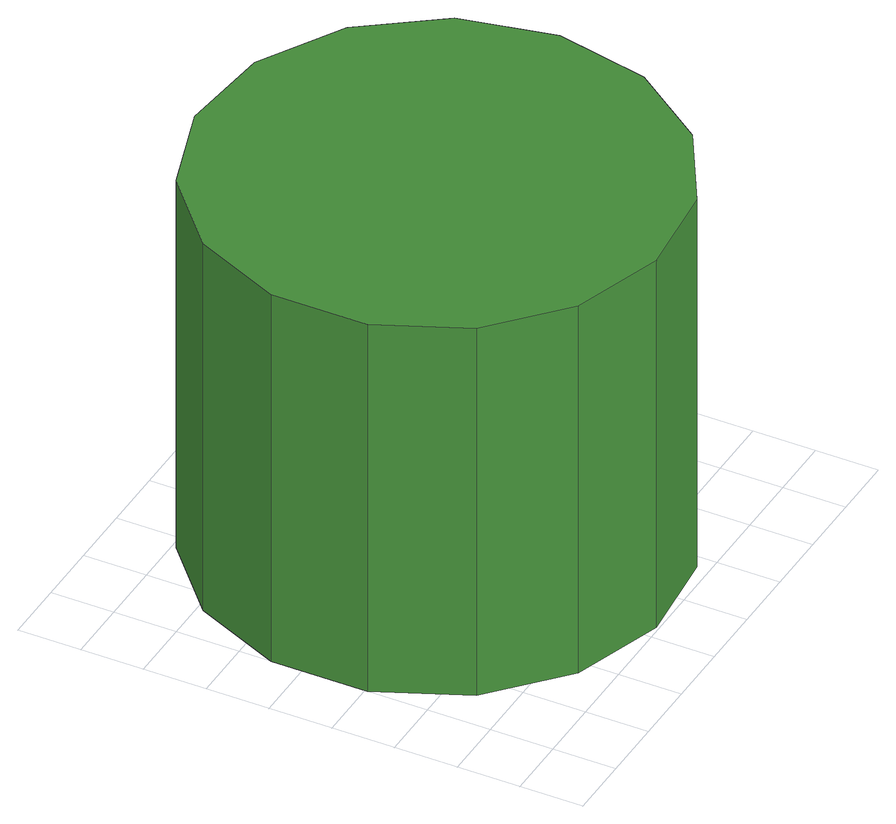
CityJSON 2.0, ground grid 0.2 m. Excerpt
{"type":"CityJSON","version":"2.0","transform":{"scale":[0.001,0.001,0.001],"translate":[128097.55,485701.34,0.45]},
"CityObjects":{
"tree1":{"type":"SolitaryVegetationObject","attributes":{"function":"something"},"geometry":[{"type":"MultiSurface","lod":"1","boundaries":[[[0,1,2,3,4,5,6,7,8,9,10,11,12,13,14]],[[15,16,17,18,19,20,21,22,23,24,25,26,27,28,29]],[[0,29,28,1]],[[1,28,27,2]],[[2,27,26,3]],[[3,26,25,4]],[[4,25,24,5]],[[5,24,23,6]],[[6,23,22,7]],[[7,22,21,8]],[[8,21,20,9]],[[9,20,19,10]],[[10,19,18,11]],[[11,18,17,12]],[[12,17,16,13]],[[13,16,15,14]],[[14,15,29,0]]]}]}
},
"vertices":[
[1468,746,1297],[1404,1048,1297],[1223,1297,1297],[956,1451,1297],[649,1483,1297],[356,1388,1297],[127,1182,1297],[2,900,1297],[2,592,1297],[127,310,1297],[356,104,1297],[649,9,1297],[956,41,1297],[1223,195,1297],[1404,445,1297],[1404,445,7],[1223,195,7],[956,41,7],[649,9,7],[356,104,7],[127,310,7],[2,592,7],[2,900,7],[127,1182,7],[356,1388,7],[649,1483,7],[956,1451,7],[1223,1297,7],[1404,1048,7],[1468,746,7]
]}
